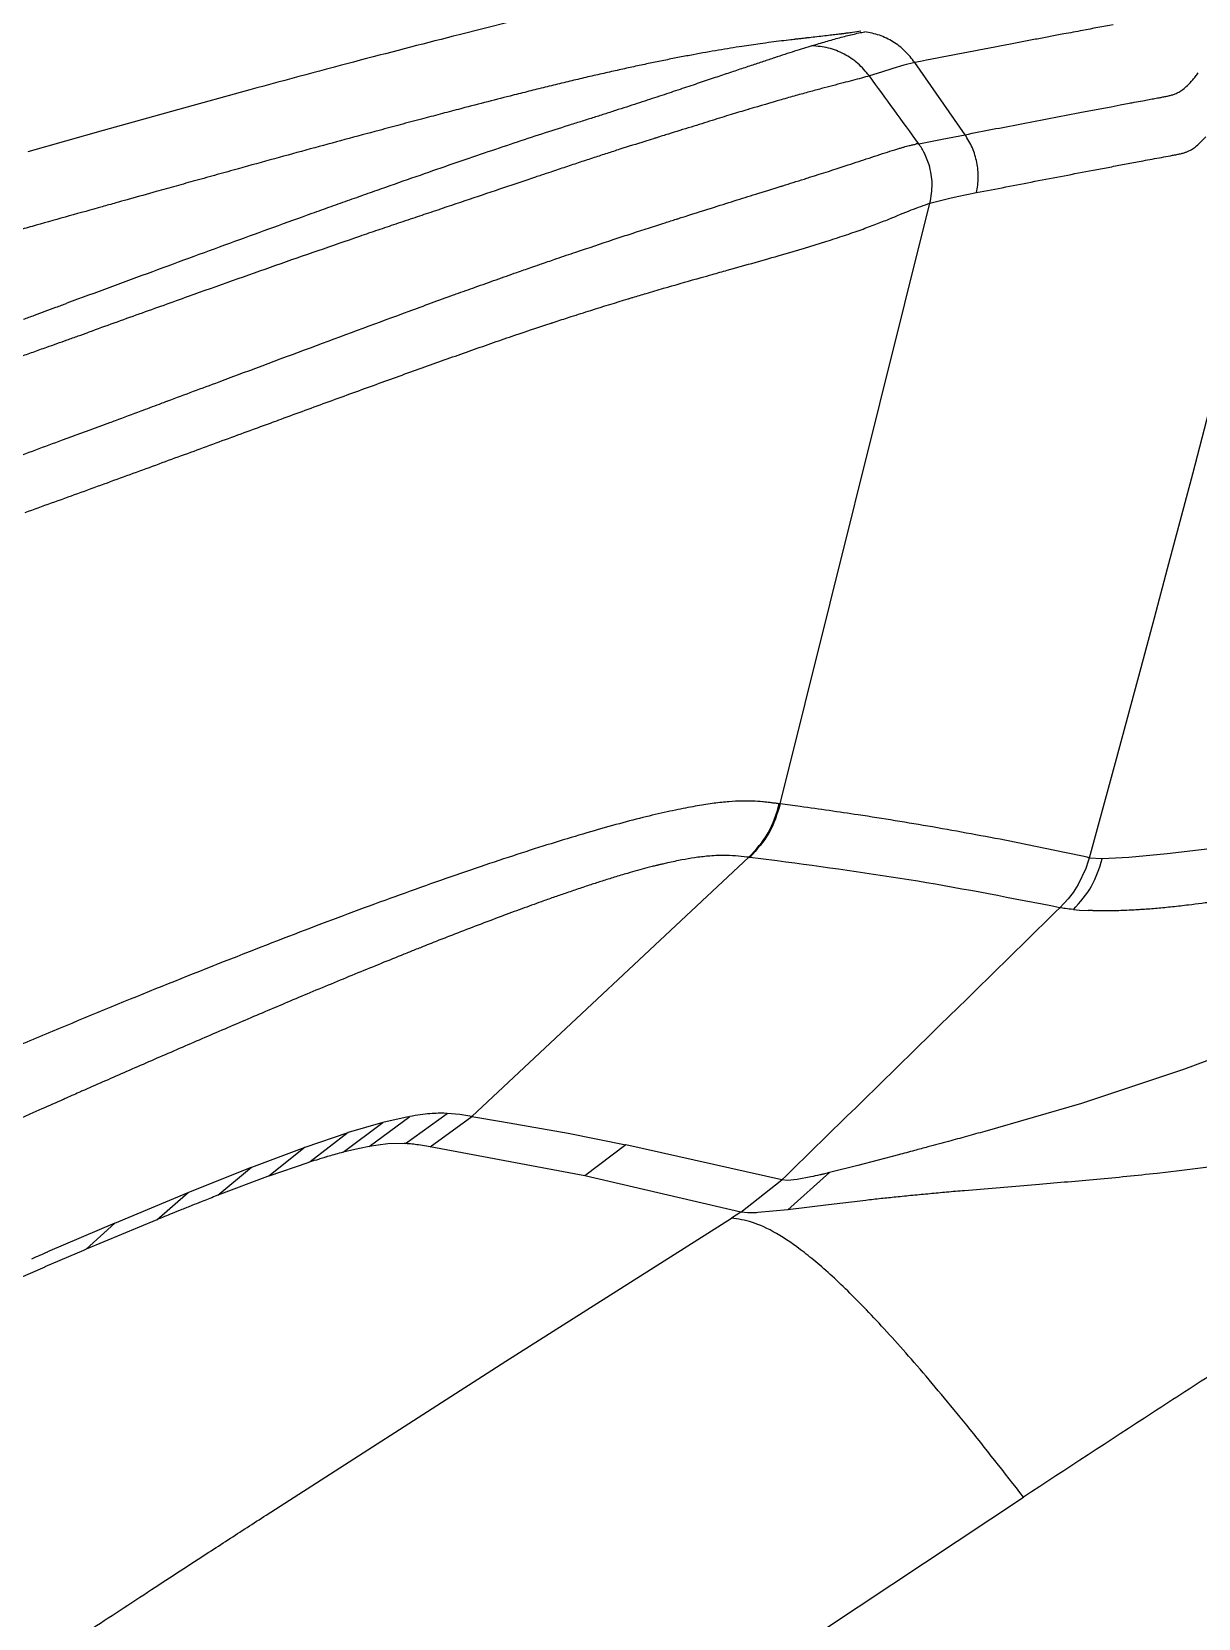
# Model space of a CAD drawing. Extents: x -51 to 27, y -13 to 136.
# Drawn here: x -34.082 to -30.973, y 38.258 to 42.485 of the extents above; entities that cross this region are included whole.
import ezdxf

# ---------------------------------------------------------------- set-up
doc = ezdxf.new("R2010")
doc.units = 0
doc.header["$MEASUREMENT"] = 0
doc.layers.add('GEOMETRY', color=2, linetype='Continuous', lineweight=25)

# ---------------------------------------------------------------- blocks, each defined once
blk = doc.blocks.new('2026 MONTERREY-BLOOM')
at = {"layer": 'GEOMETRY'}
for p, q in [((-21.0576, -41.1862), (-21.2604, -41.2373)), ((-20.1347, -41.337), (-20.1675, -41.347)), ((-20.1048, -41.3273), (-20.1347, -41.337)), ((-20.0758, -41.3184), (-20.1048, -41.3273)), ((-20.0462, -41.3115), (-20.0758, -41.3184)), ((-19.9125, -41.5037), (-20.0462, -41.3115)), ((-21.8184, -41.3841), (-22.0114, -41.4373)), ((-22.0114, -41.4373), (-22.2101, -41.4928)), ((-22.2101, -41.4928), (-22.4108, -41.5495)), ((-19.9732, -41.5157), (-19.9125, -41.5037)), ((-20.036, -41.5278), (-19.9732, -41.5157)), ((-20.0081, -41.584), (-20.0204, -41.5533)), ((-20.006, -41.6862), (-19.971, -41.6769)), ((-19.971, -41.6769), (-19.9526, -41.6726)), ((-19.9526, -41.6726), (-19.9337, -41.6685)), ((-19.9337, -41.6685), (-19.8815, -41.6582)), ((-20.4051, -43.2869), (-20.006, -41.6862)), ((-19.2264, -42.1003), (-19.3064, -42.4079)), ((-19.3064, -42.4079), (-19.3733, -42.6607)), ((-19.3733, -42.6607), (-19.4085, -42.792)), ((-19.4085, -42.792), (-19.444, -42.9244)), ((-19.4441, -42.9244), (-19.5126, -43.1778)), ((-19.5126, -43.1778), (-19.5816, -43.4316)), ((-20.4074, -43.2866), (-20.4051, -43.2869)), ((-19.2444, -43.4048), (-19.3739, -43.4199)), ((-21.2268, -44.1196), (-20.4886, -43.4292)), ((-20.4886, -43.4292), (-20.4863, -43.4295)), ((-20.4569, -43.433), (-20.4863, -43.4295)), ((-20.413, -43.4385), (-20.4569, -43.433)), ((-19.5839, -43.4397), (-19.5903, -43.4586)), ((-19.5816, -43.4316), (-19.5839, -43.4397)), ((-19.5468, -43.433), (-19.5816, -43.4316)), ((-19.4754, -43.4298), (-19.5468, -43.433)), ((-19.3739, -43.4199), (-19.4754, -43.4298)), ((-19.5903, -43.4586), (-19.611, -43.502)), ((-19.6374, -43.5396), (-19.6596, -43.5634)), ((-19.6244, -43.5227), (-19.6374, -43.5396)), ((-19.611, -43.502), (-19.6244, -43.5227)), ((-19.6235, -43.5684), (-19.6069, -43.5698)), ((-19.6069, -43.5698), (-19.5845, -43.571)), ((-19.1918, -43.9431), (-19.3303, -43.9949)), ((-19.3303, -43.9949), (-19.6022, -44.0848)), ((-19.6022, -44.0848), (-19.8597, -44.1595)), ((-21.5009, -44.1997), (-21.3924, -44.1195)), ((-21.3969, -44.1203), (-21.4643, -44.1356)), ((-21.4042, -44.192), (-21.2929, -44.1118)), ((-21.3969, -44.1203), (-21.3924, -44.1195)), ((-21.338, -44.2004), (-21.2266, -44.1197)), ((-21.2932, -44.1115), (-21.2965, -44.1114)), ((-21.2591, -44.1145), (-21.2929, -44.1118)), ((-21.2266, -44.1197), (-21.2591, -44.1145)), ((-21.2268, -44.1196), (-21.1477, -44.1328)), ((-21.1477, -44.1328), (-20.9706, -44.1646)), ((-21.6716, -44.2016), (-21.5564, -44.1623)), ((-21.5562, -44.1625), (-21.6581, -44.2409)), ((-21.5702, -44.2152), (-21.4643, -44.1356)), ((-21.4643, -44.1356), (-21.5562, -44.1625)), ((-20.9706, -44.1646), (-20.8167, -44.1949)), ((-21.8137, -44.2549), (-21.6716, -44.2016)), ((-21.6716, -44.2016), (-21.7684, -44.2786)), ((-21.5702, -44.2152), (-21.5754, -44.2166)), ((-21.5387, -44.2075), (-21.5702, -44.2152)), ((-21.5053, -44.2005), (-21.5387, -44.2075)), ((-21.5009, -44.1997), (-21.5053, -44.2005)), ((-21.4769, -44.1959), (-21.5009, -44.1997)), ((-21.4506, -44.193), (-21.4769, -44.1959)), ((-21.4074, -44.1919), (-21.4506, -44.193)), ((-21.4042, -44.1921), (-21.4074, -44.1919)), ((-21.3536, -44.1978), (-21.3696, -44.1954)), ((-21.338, -44.2004), (-21.3536, -44.1978)), ((-20.9261, -44.2783), (-21.338, -44.2004)), ((-20.8167, -44.1949), (-20.9261, -44.2783)), ((-20.4009, -44.2889), (-20.8167, -44.1949)), ((-21.9829, -44.3222), (-21.8214, -44.2575)), ((-21.9038, -44.3297), (-21.8139, -44.2547)), ((-21.8214, -44.2575), (-21.8139, -44.2547)), ((-21.6641, -44.2429), (-21.7684, -44.2786)), ((-21.6581, -44.241), (-21.6641, -44.2429)), ((-20.1978, -44.2503), (-20.2735, -44.2694)), ((-20.0898, -44.222), (-20.1978, -44.2503)), ((-19.2497, -44.253), (-19.3417, -44.2648)), ((-21.7716, -44.2797), (-21.9039, -44.3295)), ((-21.7684, -44.2786), (-21.7716, -44.2797)), ((-20.5096, -44.3746), (-20.9261, -44.2783)), ((-20.5096, -44.3746), (-20.4009, -44.2889)), ((-20.3855, -44.29), (-20.401, -44.2889)), ((-20.3601, -44.2873), (-20.3855, -44.29)), ((-20.3848, -44.3682), (-20.2735, -44.2694)), ((-20.3233, -44.2806), (-20.3601, -44.2873)), ((-19.7143, -44.3008), (-19.9136, -44.3174)), ((-19.3417, -44.2648), (-19.4006, -44.2715)), ((-22.1787, -44.4039), (-21.9829, -44.3222)), ((-22.0665, -44.3947), (-21.9829, -44.3222)), ((-21.9038, -44.3297), (-21.911, -44.3324)), ((-20.1772, -44.3433), (-20.2762, -44.3549)), ((-20.5096, -44.3746), (-20.5352, -44.3907)), ((-20.4916, -44.3766), (-20.5096, -44.3746)), ((-20.3848, -44.3682), (-20.4649, -44.376)), ((-20.2762, -44.3549), (-20.3848, -44.3682)), ((-22.179, -44.4036), (-22.3576, -44.4802)), ((-22.0665, -44.3947), (-22.2551, -44.4735)), ((-22.2551, -44.4735), (-22.1787, -44.4039)), ((-21.1368, -44.7715), (-20.5352, -44.3907)), ((-22.2623, -44.4767), (-22.3649, -44.5207)), ((-22.2551, -44.4736), (-22.2623, -44.4767)), ((-22.3649, -44.5208), (-22.47, -44.5664)), ((-21.7751, -45.1817), (-21.1368, -44.7715)), ((-20.2844, -45.4842), (-19.7564, -45.1339))]:
    blk.add_line(p, q, dxfattribs=at)
at = {"layer": 'GEOMETRY', "flags": 128}
for points in [[(-20.0148, -41.3053), (-20.0307, -41.3084), (-20.0462, -41.3115)], [(-19.5233, -41.4291), (-19.4989, -41.4245), (-19.4745, -41.4199)], [(-19.4387, -41.4132), (-19.4257, -41.4108), (-19.4136, -41.4086)], [(-19.9125, -41.5037), (-19.9031, -41.5019), (-19.8935, -41.5)], [(-20.4886, -43.4292), (-20.4913, -43.4289), (-20.4941, -43.4286)]]:
    blk.add_lwpolyline(points, dxfattribs=at)
at = {"layer": 'GEOMETRY'}
for points, knots in [([(-19.8033, -75.3764), (-20.5726, -75.3487), (-22.1071, -75.2936), (-24.4102, -75.1858), (-26.4521, -75.0692), (-28.236, -74.9394), (-29.4096, -74.8337), (-30.2308, -74.7488), (-30.6969, -74.6957), (-31.1616, -74.645), (-31.6218, -74.5543), (-32.0883, -74.4187), (-32.5518, -74.2366), (-33.0066, -74.006), (-33.4377, -73.7331), (-33.8408, -73.4206), (-34.2125, -73.0713), (-34.5493, -72.6882), (-34.8482, -72.2749), (-35.1066, -71.8351), (-35.3065, -71.4059), (-35.4568, -70.9961), (-35.566, -70.6114), (-35.6464, -70.2238), (-35.6951, -69.8245), (-35.7408, -69.4226), (-35.8384, -68.5165), (-35.959, -67.1829), (-36.0842, -65.4161), (-36.1971, -63.4626), (-36.3013, -61.258), (-36.3943, -58.796), (-36.4684, -56.328), (-36.5267, -53.8502), (-36.5772, -51.0384), (-36.6156, -47.8954), (-36.6375, -44.5611), (-36.6425, -42.225), (-36.643, -40.8865), (-36.6431, -40.4064), (-36.643, -39.9263), (-36.6428, -39.4525), (-36.6428, -39.1387), (-36.6427, -38.9849)], [0, 0, 0, 0, 0.0467709, 0.0932958, 0.1400933, 0.1710351, 0.2019709, 0.2116866, 0.2211975, 0.2304811, 0.2400742, 0.2496538, 0.2599664, 0.2702825, 0.2805986, 0.2909143, 0.3012298, 0.311545, 0.3218607, 0.3321766, 0.3424925, 0.3505825, 0.3586781, 0.3667695, 0.3746051, 0.3831066, 0.3913525, 0.429977, 0.4644608, 0.4989699, 0.5488683, 0.598565, 0.6486664, 0.6988989, 0.7491594, 0.8195402, 0.8898842, 0.9517621, 0.9614858, 0.9712096, 0.9809334, 0.9906576, 1, 1, 1, 1]), ([(-19.5172, -41.2107), (-19.5447, -41.2158), (-19.5889, -41.224), (-19.6329, -41.2323), (-19.6495, -41.2354)], [0, 0, 0, 0, 0.62276, 1, 1, 1, 1]), ([(-21.2604, -41.2373), (-21.3468, -41.2594), (-21.5229, -41.3045), (-21.7187, -41.3573), (-21.8184, -41.3841)], [0, 0, 0, 0, 0.490716, 1, 1, 1, 1]), ([(-20.4019, -41.254), (-20.4109, -41.2552), (-20.429, -41.2574), (-20.4488, -41.2601), (-20.4587, -41.2615)], [0, 0, 0, 0, 0.501789, 1, 1, 1, 1]), ([(-20.3532, -41.2483), (-20.3571, -41.2487), (-20.3622, -41.2493), (-20.3702, -41.2502), (-20.3823, -41.2517), (-20.3935, -41.253), (-20.4019, -41.254)], [0, 0, 0, 0, 0.2499995, 0.3380423, 0.5000011, 1, 1, 1, 1]), ([(-20.3124, -41.2436), (-20.3188, -41.2443), (-20.3265, -41.2452), (-20.3368, -41.2464), (-20.3438, -41.2472), (-20.3496, -41.2478), (-20.3532, -41.2483)], [0, 0, 0, 0, 0.499996, 0.589706, 0.749999, 1, 1, 1, 1]), ([(-20.3209, -41.2668), (-20.3083, -41.2629), (-20.2829, -41.2551), (-20.2591, -41.2487), (-20.2472, -41.2454)], [0, 0, 0, 0, 0.4988703, 1, 1, 1, 1]), ([(-20.2719, -41.2389), (-20.2782, -41.2397), (-20.2908, -41.2411), (-20.3052, -41.2428), (-20.3124, -41.2436)], [0, 0, 0, 0, 0.5, 1, 1, 1, 1]), ([(-20.2414, -41.2353), (-20.2417, -41.2354), (-20.2464, -41.2359), (-20.256, -41.2371), (-20.2665, -41.2383), (-20.2719, -41.2389)], [0, 0, 0, 0, 0.0312383, 0.5000002, 1, 1, 1, 1]), ([(-20.2472, -41.2454), (-20.2412, -41.2437), (-20.2295, -41.2405), (-20.2179, -41.2378), (-20.2124, -41.2365)], [0, 0, 0, 0, 0.521408, 1, 1, 1, 1]), ([(-20.1903, -41.2279), (-20.1972, -41.2291), (-20.2075, -41.2309), (-20.2246, -41.2331), (-20.2346, -41.2344), (-20.2397, -41.2351), (-20.2414, -41.2353)], [0, 0, 0, 0, 0.49999, 0.749995, 0.913994, 1, 1, 1, 1]), ([(-20.2124, -41.2365), (-20.2068, -41.2352), (-20.1955, -41.2326), (-20.185, -41.2305), (-20.1797, -41.2294)], [0, 0, 0, 0, 0.498594, 1, 1, 1, 1]), ([(-20.0462, -41.3115), (-20.0546, -41.3008), (-20.0712, -41.2796), (-20.1038, -41.2553), (-20.1402, -41.2372), (-20.1666, -41.232), (-20.1797, -41.2294)], [0, 0, 0, 0, 0.250036, 0.500001, 0.749966, 1, 1, 1, 1]), ([(-19.7206, -41.2488), (-19.7324, -41.251), (-19.756, -41.2555), (-19.7796, -41.26), (-19.7914, -41.2622)], [0, 0, 0, 0, 0.4999958, 1, 1, 1, 1]), ([(-19.6495, -41.2354), (-19.6614, -41.2376), (-19.6851, -41.2421), (-19.7087, -41.2465), (-19.7206, -41.2488)], [0, 0, 0, 0, 0.499994, 1, 1, 1, 1]), ([(-20.6373, -41.2907), (-20.6492, -41.2929), (-20.6729, -41.2974), (-20.6977, -41.3023), (-20.7102, -41.3048)], [0, 0, 0, 0, 0.4999125, 1, 1, 1, 1]), ([(-20.507, -41.2685), (-20.5274, -41.2717), (-20.5682, -41.2781), (-20.6143, -41.2865), (-20.6373, -41.2907)], [0, 0, 0, 0, 0.500018, 1, 1, 1, 1]), ([(-20.4587, -41.2615), (-20.4665, -41.2626), (-20.4821, -41.2648), (-20.4987, -41.2673), (-20.507, -41.2685)], [0, 0, 0, 0, 0.499773, 1, 1, 1, 1]), ([(-20.4204, -41.299), (-20.4302, -41.3022), (-20.4499, -41.3087), (-20.4716, -41.3159), (-20.4825, -41.3195)], [0, 0, 0, 0, 0.497574, 1, 1, 1, 1]), ([(-20.367, -41.2815), (-20.3754, -41.2843), (-20.3924, -41.2898), (-20.411, -41.2959), (-20.4204, -41.299)], [0, 0, 0, 0, 0.496976, 1, 1, 1, 1]), ([(-20.3209, -41.2667), (-20.3282, -41.2691), (-20.3428, -41.2737), (-20.3589, -41.2789), (-20.367, -41.2815)], [0, 0, 0, 0, 0.4960465, 1, 1, 1, 1]), ([(-20.1675, -41.347), (-20.1772, -41.3354), (-20.1965, -41.3124), (-20.2343, -41.2875), (-20.2763, -41.2707), (-20.306, -41.2681), (-20.3209, -41.2667)], [0, 0, 0, 0, 0.249995, 0.500001, 0.749999, 1, 1, 1, 1]), ([(-19.7914, -41.2622), (-19.8287, -41.2694), (-19.9035, -41.2837), (-19.9777, -41.2981), (-20.0148, -41.3053)], [0, 0, 0, 0, 0.500016, 1, 1, 1, 1]), ([(-20.865, -41.338), (-20.8789, -41.3411), (-20.9067, -41.3474), (-20.9354, -41.3542), (-20.9497, -41.3576)], [0, 0, 0, 0, 0.500053, 1, 1, 1, 1]), ([(-20.7855, -41.3205), (-20.7985, -41.3233), (-20.8245, -41.3289), (-20.8515, -41.3349), (-20.865, -41.338)], [0, 0, 0, 0, 0.499996, 1, 1, 1, 1]), ([(-20.7102, -41.3048), (-20.7225, -41.3073), (-20.747, -41.3123), (-20.7727, -41.3177), (-20.7855, -41.3205)], [0, 0, 0, 0, 0.499943, 1, 1, 1, 1]), ([(-20.4825, -41.3195), (-20.4938, -41.3233), (-20.5165, -41.3309), (-20.5415, -41.3393), (-20.5541, -41.3435)], [0, 0, 0, 0, 0.4979689, 1, 1, 1, 1]), ([(-19.3056, -41.3575), (-19.3032, -41.3546), (-19.2983, -41.3489), (-19.2932, -41.3422), (-19.2907, -41.3388)], [0, 0, 0, 0, 0.50371, 1, 1, 1, 1]), ([(-21.0372, -41.3788), (-21.0516, -41.3823), (-21.0805, -41.3895), (-21.1101, -41.397), (-21.1249, -41.4007)], [0, 0, 0, 0, 0.499814, 1, 1, 1, 1]), ([(-20.9497, -41.3576), (-20.9641, -41.361), (-20.9928, -41.3679), (-21.0224, -41.3751), (-21.0372, -41.3788)], [0, 0, 0, 0, 0.500039, 1, 1, 1, 1]), ([(-20.6375, -41.3714), (-20.6527, -41.3765), (-20.6831, -41.3867), (-20.7167, -41.3978), (-20.7335, -41.4034)], [0, 0, 0, 0, 0.499992, 1, 1, 1, 1]), ([(-20.5541, -41.3435), (-20.5672, -41.3479), (-20.5936, -41.3567), (-20.6228, -41.3665), (-20.6375, -41.3714)], [0, 0, 0, 0, 0.497498, 1, 1, 1, 1]), ([(-20.2657, -41.3732), (-20.2754, -41.3757), (-20.2947, -41.3808), (-20.3163, -41.3866), (-20.3271, -41.3896)], [0, 0, 0, 0, 0.499847, 1, 1, 1, 1]), ([(-20.2121, -41.3592), (-20.2204, -41.3614), (-20.2372, -41.3658), (-20.2561, -41.3707), (-20.2657, -41.3732)], [0, 0, 0, 0, 0.496415, 1, 1, 1, 1]), ([(-20.1675, -41.347), (-20.1744, -41.3489), (-20.1882, -41.3529), (-20.2041, -41.3571), (-20.2121, -41.3592)], [0, 0, 0, 0, 0.495254, 1, 1, 1, 1]), ([(-20.0359, -41.5277), (-20.0579, -41.4976), (-20.1017, -41.4373), (-20.1456, -41.3771), (-20.1675, -41.347)], [0, 0, 0, 0, 0.49999, 1, 1, 1, 1]), ([(-19.3424, -41.3903), (-19.3407, -41.3892), (-19.3371, -41.3871), (-19.3335, -41.3844), (-19.3317, -41.383)], [0, 0, 0, 0, 0.500231, 1, 1, 1, 1]), ([(-19.3317, -41.383), (-19.3277, -41.3797), (-19.3195, -41.3729), (-19.3103, -41.3627), (-19.3056, -41.3575)], [0, 0, 0, 0, 0.489705, 1, 1, 1, 1]), ([(-20.7335, -41.4034), (-20.7509, -41.4091), (-20.7858, -41.4206), (-20.8244, -41.4331), (-20.8438, -41.4394)], [0, 0, 0, 0, 0.497775, 1, 1, 1, 1]), ([(-20.4028, -41.4107), (-20.4303, -41.4187), (-20.4586, -41.427), (-20.5045, -41.4407), (-20.5362, -41.45), (-20.5694, -41.4605), (-20.5864, -41.4658)], [0, 0, 0, 0, 0.499987, 0.513428, 0.749992, 1, 1, 1, 1]), ([(-20.3271, -41.3896), (-20.339, -41.3928), (-20.3628, -41.3994), (-20.3894, -41.4069), (-20.4028, -41.4107)], [0, 0, 0, 0, 0.499757, 1, 1, 1, 1]), ([(-19.4745, -41.4199), (-19.4701, -41.4191), (-19.4582, -41.4168), (-19.4462, -41.4146), (-19.4387, -41.4132)], [0, 0, 0, 0, 0.372111, 1, 1, 1, 1]), ([(-19.4136, -41.4086), (-19.4088, -41.4077), (-19.401, -41.4063), (-19.3931, -41.4048), (-19.3901, -41.4043)], [0, 0, 0, 0, 0.606537, 1, 1, 1, 1]), ([(-19.3901, -41.4043), (-19.3883, -41.404), (-19.3849, -41.4033), (-19.3814, -41.4026), (-19.3797, -41.4023)], [0, 0, 0, 0, 0.499356, 1, 1, 1, 1]), ([(-19.3797, -41.4023), (-19.378, -41.402), (-19.3749, -41.4013), (-19.3717, -41.4006), (-19.3701, -41.4002)], [0, 0, 0, 0, 0.511695, 1, 1, 1, 1]), ([(-19.3701, -41.4002), (-19.3686, -41.3998), (-19.3656, -41.3991), (-19.3626, -41.3983), (-19.3611, -41.3979)], [0, 0, 0, 0, 0.516804, 1, 1, 1, 1]), ([(-19.3611, -41.3979), (-19.3596, -41.3974), (-19.3567, -41.3965), (-19.3536, -41.3954), (-19.3521, -41.3949)], [0, 0, 0, 0, 0.512099, 1, 1, 1, 1]), ([(-19.3521, -41.3949), (-19.3505, -41.3941), (-19.3474, -41.3927), (-19.3441, -41.3911), (-19.3424, -41.3903)], [0, 0, 0, 0, 0.5107199, 1, 1, 1, 1]), ([(-21.3616, -41.4622), (-21.3802, -41.4672), (-21.4174, -41.4771), (-21.4554, -41.4872), (-21.4744, -41.4923)], [0, 0, 0, 0, 0.500194, 1, 1, 1, 1]), ([(-21.2627, -41.4362), (-21.279, -41.4405), (-21.3116, -41.449), (-21.3449, -41.4578), (-21.3616, -41.4622)], [0, 0, 0, 0, 0.5001, 1, 1, 1, 1]), ([(-20.905, -41.459), (-20.9156, -41.4623), (-20.9369, -41.469), (-20.9593, -41.4761), (-20.9706, -41.4796)], [0, 0, 0, 0, 0.4978058, 1, 1, 1, 1]), ([(-20.8438, -41.4394), (-20.8538, -41.4426), (-20.8737, -41.449), (-20.8946, -41.4556), (-20.905, -41.459)], [0, 0, 0, 0, 0.500098, 1, 1, 1, 1]), ([(-20.5864, -41.4658), (-20.6049, -41.4716), (-20.6418, -41.483), (-20.6828, -41.4958), (-20.7032, -41.5022)], [0, 0, 0, 0, 0.500006, 1, 1, 1, 1]), ([(-19.8935, -41.5), (-19.8451, -41.4906), (-19.7484, -41.4718), (-19.6507, -41.4532), (-19.6018, -41.4439)], [0, 0, 0, 0, 0.499972, 1, 1, 1, 1]), ([(-19.6018, -41.4439), (-19.5888, -41.4414), (-19.5626, -41.4365), (-19.5364, -41.4316), (-19.5233, -41.4291)], [0, 0, 0, 0, 0.500009, 1, 1, 1, 1]), ([(-21.4744, -41.4923), (-21.5046, -41.5004), (-21.5648, -41.5165), (-21.6266, -41.5333), (-21.6575, -41.5417)], [0, 0, 0, 0, 0.5, 1, 1, 1, 1]), ([(-20.9706, -41.4796), (-20.9937, -41.4869), (-21.0399, -41.5016), (-21.0903, -41.5183), (-21.1155, -41.5266)], [0, 0, 0, 0, 0.499467, 1, 1, 1, 1]), ([(-20.7032, -41.5022), (-20.7135, -41.5053), (-20.724, -41.5085), (-20.7374, -41.5127), (-20.7479, -41.516), (-20.7795, -41.5259), (-20.8101, -41.5356), (-20.8327, -41.5427)], [0, 0, 0, 0, 0.250016, 0.257142, 0.319874, 0.500014, 1, 1, 1, 1]), ([(-19.8815, -41.6582), (-19.8795, -41.6448), (-19.8754, -41.6181), (-19.8798, -41.5775), (-19.8913, -41.5383), (-19.9054, -41.5153), (-19.9125, -41.5037)], [0, 0, 0, 0, 0.250038, 0.499997, 0.749965, 1, 1, 1, 1]), ([(-19.3208, -41.5493), (-19.3137, -41.5459), (-19.2983, -41.5384), (-19.2804, -41.5193), (-19.2708, -41.509)], [0, 0, 0, 0, 0.458366, 1, 1, 1, 1]), ([(-21.6575, -41.5417), (-21.6892, -41.5504), (-21.7524, -41.5677), (-21.817, -41.5856), (-21.8493, -41.5945)], [0, 0, 0, 0, 0.499999, 1, 1, 1, 1]), ([(-21.1155, -41.5266), (-21.1414, -41.5353), (-21.1932, -41.5527), (-21.2493, -41.572), (-21.2773, -41.5816)], [0, 0, 0, 0, 0.5001881, 1, 1, 1, 1]), ([(-20.8327, -41.5427), (-20.8438, -41.5463), (-20.8661, -41.5534), (-20.8895, -41.561), (-20.9011, -41.5648)], [0, 0, 0, 0, 0.499915, 1, 1, 1, 1]), ([(-20.1463, -41.5588), (-20.1371, -41.5557), (-20.1185, -41.5496), (-20.102, -41.5446), (-20.0938, -41.5421)], [0, 0, 0, 0, 0.498713, 1, 1, 1, 1]), ([(-20.0938, -41.5421), (-20.0907, -41.5412), (-20.0844, -41.5393), (-20.0783, -41.5375), (-20.0753, -41.5366)], [0, 0, 0, 0, 0.499777, 1, 1, 1, 1]), ([(-20.0753, -41.5366), (-20.0729, -41.5359), (-20.068, -41.5346), (-20.0633, -41.5333), (-20.0609, -41.5327)], [0, 0, 0, 0, 0.5004812, 1, 1, 1, 1]), ([(-20.0609, -41.5327), (-20.0578, -41.5319), (-20.0515, -41.5304), (-20.0454, -41.5291), (-20.0423, -41.5285)], [0, 0, 0, 0, 0.501142, 1, 1, 1, 1]), ([(-20.036, -41.5277), (-20.037, -41.5279), (-20.0391, -41.5281), (-20.0413, -41.5283), (-20.0423, -41.5285)], [0, 0, 0, 0, 0.49985, 1, 1, 1, 1]), ([(-19.3592, -41.5587), (-19.3555, -41.558), (-19.3485, -41.5567), (-19.3414, -41.5551), (-19.338, -41.5543)], [0, 0, 0, 0, 0.523353, 1, 1, 1, 1]), ([(-19.338, -41.5543), (-19.3364, -41.5539), (-19.3333, -41.5532), (-19.3302, -41.5523), (-19.3286, -41.5519)], [0, 0, 0, 0, 0.506328, 1, 1, 1, 1]), ([(-19.3286, -41.5519), (-19.3274, -41.5515), (-19.3248, -41.5507), (-19.3221, -41.5498), (-19.3208, -41.5493)], [0, 0, 0, 0, 0.4962646, 1, 1, 1, 1]), ([(-21.8493, -41.5945), (-21.8681, -41.5997), (-21.9059, -41.6102), (-21.944, -41.6208), (-21.963, -41.6261)], [0, 0, 0, 0, 0.5000126, 1, 1, 1, 1]), ([(-21.2773, -41.5816), (-21.3062, -41.5916), (-21.3639, -41.6116), (-21.4259, -41.6333), (-21.4568, -41.6442)], [0, 0, 0, 0, 0.500477, 1, 1, 1, 1]), ([(-20.977, -41.59), (-20.9902, -41.5943), (-21.0115, -41.6014), (-21.0385, -41.6105), (-21.0795, -41.6243), (-21.1136, -41.6358), (-21.1423, -41.6455)], [0, 0, 0, 0, 0.250005, 0.406466, 0.500013, 1, 1, 1, 1]), ([(-20.9011, -41.5648), (-20.9135, -41.5689), (-20.9382, -41.577), (-20.9641, -41.5856), (-20.977, -41.5899)], [0, 0, 0, 0, 0.499584, 1, 1, 1, 1]), ([(-20.3407, -41.6218), (-20.336, -41.6203), (-20.2957, -41.6074), (-20.2377, -41.5891), (-20.1818, -41.5703), (-20.1559, -41.5619), (-20.1463, -41.5588)], [0, 0, 0, 0, 0.057828, 0.499983, 0.814232, 1, 1, 1, 1]), ([(-20.006, -41.6862), (-20.0029, -41.6692), (-19.9967, -41.6352), (-20.0043, -41.6011), (-20.0081, -41.584)], [0, 0, 0, 0, 0.499483, 1, 1, 1, 1]), ([(-19.5709, -41.5983), (-19.5577, -41.5958), (-19.5315, -41.5908), (-19.5053, -41.5859), (-19.4924, -41.5835)], [0, 0, 0, 0, 0.506244, 1, 1, 1, 1]), ([(-19.4924, -41.5835), (-19.4859, -41.5823), (-19.473, -41.5799), (-19.4599, -41.5775), (-19.4533, -41.5762)], [0, 0, 0, 0, 0.493544, 1, 1, 1, 1]), ([(-19.4533, -41.5762), (-19.4462, -41.5748), (-19.431, -41.5718), (-19.4157, -41.569), (-19.4077, -41.5675)], [0, 0, 0, 0, 0.471971, 1, 1, 1, 1]), ([(-19.4077, -41.5675), (-19.3994, -41.566), (-19.3832, -41.5631), (-19.367, -41.5602), (-19.3592, -41.5587)], [0, 0, 0, 0, 0.516658, 1, 1, 1, 1]), ([(-21.963, -41.6261), (-21.9805, -41.6309), (-22.0153, -41.6406), (-22.0504, -41.6504), (-22.068, -41.6553)], [0, 0, 0, 0, 0.49997, 1, 1, 1, 1]), ([(-20.4704, -41.6621), (-20.4471, -41.6549), (-20.4237, -41.6477), (-20.4017, -41.6409), (-20.4002, -41.6404), (-20.3895, -41.637), (-20.369, -41.6305), (-20.3506, -41.6248), (-20.3407, -41.6218)], [0, 0, 0, 0, 0.49999, 0.501144, 0.509935, 0.53409, 0.749994, 1, 1, 1, 1]), ([(-19.8815, -41.6582), (-19.8298, -41.6481), (-19.7268, -41.628), (-19.6227, -41.6082), (-19.5709, -41.5983)], [0, 0, 0, 0, 0.502573, 1, 1, 1, 1]), ([(-22.068, -41.6553), (-22.092, -41.662), (-22.1161, -41.6687), (-22.142, -41.676), (-22.154, -41.6793), (-22.1779, -41.686), (-22.2002, -41.6923), (-22.2123, -41.6957)], [0, 0, 0, 0, 0.5, 0.504493, 0.537062, 0.75, 1, 1, 1, 1]), ([(-21.5532, -41.6781), (-21.5698, -41.684), (-21.603, -41.6958), (-21.6367, -41.7079), (-21.6536, -41.7139)], [0, 0, 0, 0, 0.501699, 1, 1, 1, 1]), ([(-21.4568, -41.6442), (-21.4726, -41.6497), (-21.5042, -41.6608), (-21.5368, -41.6724), (-21.5532, -41.6781)], [0, 0, 0, 0, 0.497322, 1, 1, 1, 1]), ([(-21.1423, -41.6455), (-21.1724, -41.6556), (-21.2326, -41.676), (-21.2976, -41.6977), (-21.3301, -41.7086)], [0, 0, 0, 0, 0.5, 1, 1, 1, 1]), ([(-20.5884, -41.6992), (-20.5677, -41.6927), (-20.5264, -41.6796), (-20.4891, -41.6679), (-20.4704, -41.6621)], [0, 0, 0, 0, 0.500007, 1, 1, 1, 1]), ([(-22.2123, -41.6957), (-22.2416, -41.7039), (-22.3001, -41.7203), (-22.3589, -41.7368), (-22.3883, -41.7451)], [0, 0, 0, 0, 0.500008, 1, 1, 1, 1]), ([(-21.6536, -41.7139), (-21.7216, -41.7385), (-21.8589, -41.7881), (-22.0047, -41.8418), (-22.0783, -41.8689)], [0, 0, 0, 0, 0.495305, 1, 1, 1, 1]), ([(-21.3301, -41.7086), (-21.3464, -41.7141), (-21.3791, -41.7249), (-21.4128, -41.7363), (-21.4296, -41.742)], [0, 0, 0, 0, 0.497498, 1, 1, 1, 1]), ([(-20.7564, -41.7528), (-20.7415, -41.7479), (-20.7162, -41.7397), (-20.689, -41.7311), (-20.6748, -41.7266), (-20.6425, -41.7163), (-20.6148, -41.7076), (-20.5884, -41.6992)], [0, 0, 0, 0, 0.250005, 0.424864, 0.474923, 0.500014, 1, 1, 1, 1]), ([(-20.1152, -41.7286), (-20.0948, -41.72), (-20.0538, -41.7028), (-20.0219, -41.6918), (-20.006, -41.6862)], [0, 0, 0, 0, 0.499994, 1, 1, 1, 1]), ([(-22.3883, -41.7451), (-22.4024, -41.7491), (-22.4306, -41.757), (-22.4587, -41.765), (-22.4727, -41.769)], [0, 0, 0, 0, 0.500908, 1, 1, 1, 1]), ([(-21.4296, -41.742), (-21.4457, -41.7474), (-21.4776, -41.7581), (-21.5101, -41.7692), (-21.5263, -41.7748)], [0, 0, 0, 0, 0.502376, 1, 1, 1, 1]), ([(-20.9497, -41.8166), (-20.916, -41.8053), (-20.8805, -41.7933), (-20.8322, -41.7774), (-20.8006, -41.7669), (-20.7717, -41.7577), (-20.7564, -41.7528)], [0, 0, 0, 0, 0.499986, 0.526617, 0.749994, 1, 1, 1, 1]), ([(-20.2837, -41.7886), (-20.2666, -41.7831), (-20.2324, -41.7721), (-20.2037, -41.762), (-20.1894, -41.7569)], [0, 0, 0, 0, 0.499759, 1, 1, 1, 1]), ([(-20.1894, -41.7569), (-20.1759, -41.752), (-20.149, -41.7421), (-20.1265, -41.7331), (-20.1152, -41.7286)], [0, 0, 0, 0, 0.499812, 1, 1, 1, 1]), ([(-21.5263, -41.7748), (-21.6001, -41.8003), (-21.7476, -41.8513), (-21.9044, -41.9071), (-21.9828, -41.935)], [0, 0, 0, 0, 0.499993, 1, 1, 1, 1]), ([(-20.5461, -41.8648), (-20.4959, -41.8508), (-20.3953, -41.8227), (-20.3209, -41.8), (-20.2837, -41.7886)], [0, 0, 0, 0, 0.499743, 1, 1, 1, 1]), ([(-21.1618, -41.8901), (-21.1434, -41.8836), (-21.1125, -41.8726), (-21.0785, -41.8608), (-21.0607, -41.8547), (-21.0546, -41.8525), (-21.0477, -41.8501), (-21.0301, -41.844), (-20.9958, -41.8321), (-20.9666, -41.8223), (-20.9497, -41.8166)], [0, 0, 0, 0, 0.249999, 0.42139, 0.472294, 0.5, 0.507323, 0.570411, 0.750001, 1, 1, 1, 1]), ([(-22.0783, -41.8689), (-22.116, -41.8828), (-22.1912, -41.9105), (-22.268, -41.9388), (-22.3065, -41.9529)], [0, 0, 0, 0, 0.500144, 1, 1, 1, 1]), ([(-21.394, -41.9738), (-21.3544, -41.9593), (-21.3122, -41.9438), (-21.2541, -41.923), (-21.2158, -41.9091), (-21.1806, -41.8967), (-21.1618, -41.8901)], [0, 0, 0, 0, 0.499992, 0.53108, 0.749997, 1, 1, 1, 1]), ([(-20.716, -41.9131), (-20.6861, -41.9044), (-20.6557, -41.8957), (-20.6234, -41.8866), (-20.6093, -41.8826), (-20.5821, -41.875), (-20.5594, -41.8686), (-20.5461, -41.8648)], [0, 0, 0, 0, 0.499999, 0.507429, 0.570511, 0.750001, 1, 1, 1, 1]), ([(-21.9828, -41.935), (-22.0264, -41.9506), (-22.1137, -41.9818), (-22.2031, -42.0138), (-22.2477, -42.0298)], [0, 0, 0, 0, 0.500003, 1, 1, 1, 1]), ([(-20.9101, -41.9718), (-20.8763, -41.9613), (-20.8425, -41.9507), (-20.8098, -41.9409), (-20.8087, -41.9405), (-20.8046, -41.9393), (-20.7888, -41.9346), (-20.758, -41.9255), (-20.7313, -41.9176), (-20.716, -41.9131)], [0, 0, 0, 0, 0.499986, 0.500473, 0.504767, 0.517108, 0.564479, 0.749995, 1, 1, 1, 1]), ([(-22.4224, -41.9955), (-22.4125, -41.9919), (-22.393, -41.9848), (-22.3736, -41.9776), (-22.3641, -41.9741)], [0, 0, 0, 0, 0.507788, 1, 1, 1, 1]), ([(-22.3641, -41.9741), (-22.3545, -41.9706), (-22.3353, -41.9635), (-22.3161, -41.9565), (-22.3065, -41.9529)], [0, 0, 0, 0, 0.497293, 1, 1, 1, 1]), ([(-21.9009, -42.1623), (-21.8133, -42.1295), (-21.6382, -42.064), (-21.4754, -42.0039), (-21.394, -41.9738)], [0, 0, 0, 0, 0.500007, 1, 1, 1, 1]), ([(-21.1265, -42.043), (-21.0892, -42.0303), (-21.0519, -42.0177), (-21.0158, -42.0058), (-21.0158, -42.0058), (-21.0158, -42.0058), (-21.0158, -42.0058), (-21.0157, -42.0058), (-21.0154, -42.0057), (-21.0143, -42.0053), (-21.0099, -42.0039), (-20.9922, -41.9981), (-20.9577, -41.987), (-20.9274, -41.9773), (-20.9101, -41.9718)], [0, 0, 0, 0, 0.499988, 0.49999, 0.499994, 0.500007, 0.500057, 0.500247, 0.500994, 0.503951, 0.515716, 0.562653, 0.749995, 1, 1, 1, 1]), ([(-22.3601, -42.0699), (-22.351, -42.0666), (-22.3328, -42.0602), (-22.3147, -42.0537), (-22.3056, -42.0505)], [0, 0, 0, 0, 0.500572, 1, 1, 1, 1]), ([(-22.3056, -42.0505), (-22.2959, -42.047), (-22.2765, -42.0401), (-22.2573, -42.0332), (-22.2477, -42.0298)], [0, 0, 0, 0, 0.504042, 1, 1, 1, 1]), ([(-21.2416, -42.0831), (-21.2221, -42.0762), (-21.1832, -42.0625), (-21.1454, -42.0495), (-21.1265, -42.043)], [0, 0, 0, 0, 0.501349, 1, 1, 1, 1]), ([(-22.4319, -42.0954), (-22.4201, -42.0912), (-22.3961, -42.0827), (-22.3722, -42.0742), (-22.3601, -42.0699)], [0, 0, 0, 0, 0.493465, 1, 1, 1, 1]), ([(-21.3597, -42.125), (-21.3399, -42.118), (-21.3, -42.1037), (-21.2611, -42.09), (-21.2416, -42.0831)], [0, 0, 0, 0, 0.497222, 1, 1, 1, 1]), ([(-21.607, -42.2145), (-21.5649, -42.1992), (-21.4808, -42.1686), (-21.4001, -42.1395), (-21.3597, -42.125)], [0, 0, 0, 0, 0.500002, 1, 1, 1, 1]), ([(-22.4608, -42.3697), (-22.4131, -42.3521), (-22.3325, -42.3224), (-22.2432, -42.2897), (-22.1963, -42.2724), (-22.1589, -42.2585), (-22.1148, -42.242), (-22.0709, -42.2256), (-22.0481, -42.217), (-22.0407, -42.2142), (-21.9925, -42.1962), (-21.9463, -42.1791), (-21.9009, -42.1623)], [0, 0, 0, 0, 0.249998, 0.421931, 0.472703, 0.499999, 0.621464, 0.709901, 0.737792, 0.745857, 0.750002, 1, 1, 1, 1]), ([(-21.8671, -42.3098), (-21.845, -42.3017), (-21.8087, -42.2884), (-21.765, -42.2723), (-21.6999, -42.2485), (-21.6497, -42.2301), (-21.607, -42.2145)], [0, 0, 0, 0, 0.250011, 0.411434, 0.50001, 1, 1, 1, 1]), ([(-22.1379, -42.4089), (-22.0922, -42.3922), (-22.0007, -42.3588), (-21.9116, -42.3261), (-21.8671, -42.3098)], [0, 0, 0, 0, 0.5003159, 1, 1, 1, 1]), ([(-22.4178, -42.5103), (-22.3707, -42.4934), (-22.2764, -42.4594), (-22.1841, -42.4257), (-22.1379, -42.4089)], [0, 0, 0, 0, 0.500131, 1, 1, 1, 1]), ([(-20.5814, -43.2853), (-20.5957, -43.2873), (-20.6244, -43.2914), (-20.6595, -43.2983), (-20.677, -43.3018)], [0, 0, 0, 0, 0.499915, 1, 1, 1, 1]), ([(-20.5079, -43.2793), (-20.5187, -43.2797), (-20.5405, -43.2805), (-20.5677, -43.2837), (-20.5814, -43.2853)], [0, 0, 0, 0, 0.498594, 1, 1, 1, 1]), ([(-20.4523, -43.2812), (-20.4607, -43.2805), (-20.4774, -43.2791), (-20.4977, -43.2792), (-20.5079, -43.2793)], [0, 0, 0, 0, 0.499206, 1, 1, 1, 1]), ([(-20.429, -43.2838), (-20.4327, -43.2833), (-20.4403, -43.2824), (-20.4483, -43.2816), (-20.4523, -43.2812)], [0, 0, 0, 0, 0.498032, 1, 1, 1, 1]), ([(-20.4074, -43.2866), (-20.4109, -43.2862), (-20.418, -43.2852), (-20.4253, -43.2843), (-20.429, -43.2838)], [0, 0, 0, 0, 0.4931, 1, 1, 1, 1]), ([(-20.3516, -43.294), (-20.3606, -43.2928), (-20.3785, -43.2904), (-20.3963, -43.2881), (-20.4051, -43.2869)], [0, 0, 0, 0, 0.505731, 1, 1, 1, 1]), ([(-20.677, -43.3018), (-20.6967, -43.306), (-20.736, -43.3144), (-20.7831, -43.3264), (-20.8066, -43.3324)], [0, 0, 0, 0, 0.500955, 1, 1, 1, 1]), ([(-20.1974, -43.3161), (-20.2231, -43.3123), (-20.2746, -43.3046), (-20.3259, -43.2975), (-20.3516, -43.294)], [0, 0, 0, 0, 0.499289, 1, 1, 1, 1]), ([(-19.9987, -43.3483), (-20.0319, -43.3427), (-20.0983, -43.3314), (-20.1644, -43.3212), (-20.1974, -43.3161)], [0, 0, 0, 0, 0.500389, 1, 1, 1, 1]), ([(-20.8066, -43.3324), (-20.8307, -43.3388), (-20.879, -43.3517), (-20.9345, -43.3682), (-20.9622, -43.3764)], [0, 0, 0, 0, 0.500689, 1, 1, 1, 1]), ([(-19.5867, -43.4291), (-19.6557, -43.4144), (-19.7938, -43.385), (-19.9304, -43.3605), (-19.9987, -43.3483)], [0, 0, 0, 0, 0.4998481, 1, 1, 1, 1]), ([(-20.9622, -43.3764), (-20.9907, -43.3851), (-21.0474, -43.4024), (-21.1107, -43.4231), (-21.1423, -43.4334)], [0, 0, 0, 0, 0.500571, 1, 1, 1, 1]), ([(-21.1423, -43.4334), (-21.1756, -43.4445), (-21.2422, -43.4667), (-21.3146, -43.4921), (-21.3508, -43.5048)], [0, 0, 0, 0, 0.500928, 1, 1, 1, 1]), ([(-20.7052, -43.444), (-20.7095, -43.445), (-20.7168, -43.4467), (-20.7253, -43.4487), (-20.7298, -43.4498), (-20.7313, -43.4501), (-20.7323, -43.4504), (-20.7335, -43.4507), (-20.7381, -43.4518), (-20.7472, -43.4541), (-20.7556, -43.4563), (-20.7604, -43.4575)], [0, 0, 0, 0, 0.25, 0.418888, 0.470423, 0.5, 0.502478, 0.520428, 0.568902, 0.75, 1, 1, 1, 1]), ([(-20.6337, -43.4304), (-20.6446, -43.4322), (-20.6663, -43.4357), (-20.6922, -43.4412), (-20.7052, -43.444)], [0, 0, 0, 0, 0.497162, 1, 1, 1, 1]), ([(-20.5977, -43.4261), (-20.6034, -43.4267), (-20.6147, -43.4278), (-20.6274, -43.4296), (-20.6337, -43.4304)], [0, 0, 0, 0, 0.497962, 1, 1, 1, 1]), ([(-20.5578, -43.4242), (-20.564, -43.4243), (-20.5764, -43.4245), (-20.5906, -43.4256), (-20.5977, -43.4261)], [0, 0, 0, 0, 0.499999, 1, 1, 1, 1]), ([(-20.4941, -43.4286), (-20.5038, -43.4274), (-20.5232, -43.4251), (-20.5463, -43.4245), (-20.5578, -43.4242)], [0, 0, 0, 0, 0.500001, 1, 1, 1, 1]), ([(-19.6596, -43.5634), (-19.7863, -43.5387), (-20.0398, -43.4892), (-20.2886, -43.4554), (-20.413, -43.4385)], [0, 0, 0, 0, 0.5, 1, 1, 1, 1]), ([(-19.6235, -43.5684), (-19.6057, -43.5484), (-19.57, -43.5085), (-19.5545, -43.4582), (-19.5468, -43.433)], [0, 0, 0, 0, 0.499817, 1, 1, 1, 1]), ([(-19.5816, -43.4316), (-19.5824, -43.4309), (-19.584, -43.4296), (-19.5858, -43.4293), (-19.5867, -43.4291)], [0, 0, 0, 0, 0.5, 1, 1, 1, 1]), ([(-20.8794, -43.4924), (-20.8845, -43.494), (-20.8946, -43.4973), (-20.905, -43.5007), (-20.9102, -43.5024)], [0, 0, 0, 0, 0.4999886, 1, 1, 1, 1]), ([(-20.8475, -43.4825), (-20.8527, -43.4841), (-20.8632, -43.4873), (-20.874, -43.4907), (-20.8794, -43.4924)], [0, 0, 0, 0, 0.500003, 1, 1, 1, 1]), ([(-20.8121, -43.4719), (-20.8178, -43.4736), (-20.8294, -43.477), (-20.8414, -43.4806), (-20.8475, -43.4825)], [0, 0, 0, 0, 0.500035, 1, 1, 1, 1]), ([(-20.7604, -43.4575), (-20.7687, -43.4598), (-20.7853, -43.4642), (-20.8031, -43.4693), (-20.8121, -43.4719)], [0, 0, 0, 0, 0.500133, 1, 1, 1, 1]), ([(-21.3508, -43.5048), (-21.4226, -43.5307), (-21.5657, -43.5822), (-21.7251, -43.6438), (-21.8045, -43.6745)], [0, 0, 0, 0, 0.502033, 1, 1, 1, 1]), ([(-20.9783, -43.5252), (-20.9886, -43.5288), (-21.0092, -43.5359), (-21.0309, -43.5436), (-21.0417, -43.5475)], [0, 0, 0, 0, 0.500283, 1, 1, 1, 1]), ([(-20.9102, -43.5024), (-20.9212, -43.506), (-20.9432, -43.5132), (-20.9666, -43.5212), (-20.9783, -43.5252)], [0, 0, 0, 0, 0.499925, 1, 1, 1, 1]), ([(-21.0417, -43.5475), (-21.059, -43.5537), (-21.0935, -43.5661), (-21.1306, -43.5799), (-21.1491, -43.5868)], [0, 0, 0, 0, 0.4998734, 1, 1, 1, 1]), ([(-20.401, -44.2889), (-20.2773, -44.1681), (-20.0299, -43.9265), (-19.783, -43.6844), (-19.6596, -43.5634)], [0, 0, 0, 0, 0.499978, 1, 1, 1, 1]), ([(-19.6235, -43.5683), (-19.631, -43.5676), (-19.6459, -43.566), (-19.655, -43.5642), (-19.6596, -43.5634)], [0, 0, 0, 0, 0.499999, 1, 1, 1, 1]), ([(-19.5363, -43.572), (-19.5407, -43.5719), (-19.5451, -43.5719), (-19.5493, -43.5718), (-19.5493, -43.5718), (-19.5494, -43.5718), (-19.5497, -43.5718), (-19.5507, -43.5718), (-19.5549, -43.5718), (-19.5617, -43.5717), (-19.5682, -43.5715), (-19.5719, -43.5713), (-19.573, -43.5713), (-19.5771, -43.5711), (-19.5808, -43.571), (-19.5845, -43.5709)], [0, 0, 0, 0, 0.2499981, 0.2500417, 0.2503534, 0.2511908, 0.2543115, 0.2663356, 0.3134928, 0.4999999, 0.6801651, 0.7288825, 0.7428934, 0.7500019, 1, 1, 1, 1]), ([(-19.5175, -43.5719), (-19.5207, -43.5719), (-19.5271, -43.572), (-19.5332, -43.572), (-19.5363, -43.572)], [0, 0, 0, 0, 0.501588, 1, 1, 1, 1]), ([(-19.4752, -43.5704), (-19.4826, -43.5707), (-19.4974, -43.5714), (-19.5108, -43.5717), (-19.5175, -43.5719)], [0, 0, 0, 0, 0.503874, 1, 1, 1, 1]), ([(-19.4001, -43.5652), (-19.4133, -43.5664), (-19.4268, -43.5675), (-19.4412, -43.5684), (-19.4474, -43.5688), (-19.4593, -43.5695), (-19.4693, -43.5701), (-19.4752, -43.5704)], [0, 0, 0, 0, 0.499982, 0.508695, 0.573597, 0.749993, 1, 1, 1, 1]), ([(-19.3167, -43.5564), (-19.3312, -43.5581), (-19.3602, -43.5615), (-19.3868, -43.564), (-19.4001, -43.5652)], [0, 0, 0, 0, 0.5, 1, 1, 1, 1]), ([(-19.2453, -43.547), (-19.2576, -43.5487), (-19.282, -43.5521), (-19.3051, -43.555), (-19.3167, -43.5564)], [0, 0, 0, 0, 0.5, 1, 1, 1, 1]), ([(-21.1491, -43.5868), (-21.1692, -43.5944), (-21.2094, -43.6095), (-21.2521, -43.626), (-21.2735, -43.6343)], [0, 0, 0, 0, 0.500124, 1, 1, 1, 1]), ([(-21.3568, -43.667), (-21.3665, -43.6709), (-21.386, -43.6788), (-21.4055, -43.6865), (-21.4153, -43.6904)], [0, 0, 0, 0, 0.499074, 1, 1, 1, 1]), ([(-21.2735, -43.6343), (-21.2871, -43.6396), (-21.3144, -43.6502), (-21.3427, -43.6614), (-21.3568, -43.667)], [0, 0, 0, 0, 0.5004929, 1, 1, 1, 1]), ([(-21.8045, -43.6745), (-21.8921, -43.709), (-22.0666, -43.7776), (-22.2529, -43.8547), (-22.3458, -43.8932)], [0, 0, 0, 0, 0.501783, 1, 1, 1, 1]), ([(-21.4153, -43.6904), (-21.456, -43.7069), (-21.5369, -43.7396), (-21.6236, -43.7757), (-21.6667, -43.7937)], [0, 0, 0, 0, 0.502335, 1, 1, 1, 1]), ([(-21.6667, -43.7937), (-21.7062, -43.8103), (-21.7851, -43.8435), (-21.8677, -43.8789), (-21.909, -43.8966)], [0, 0, 0, 0, 0.500001, 1, 1, 1, 1]), ([(-22.3458, -43.8932), (-22.3909, -43.912), (-22.481, -43.9497), (-22.5729, -43.9889), (-22.6188, -44.0084)], [0, 0, 0, 0, 0.500738, 1, 1, 1, 1]), ([(-21.909, -43.8966), (-21.929, -43.9052), (-21.9689, -43.9224), (-22.0095, -43.94), (-22.0297, -43.9488)], [0, 0, 0, 0, 0.500447, 1, 1, 1, 1]), ([(-22.0297, -43.9488), (-22.0493, -43.9572), (-22.0884, -43.9742), (-22.128, -43.9916), (-22.1478, -44.0002)], [0, 0, 0, 0, 0.500722, 1, 1, 1, 1]), ([(-22.1478, -44.0002), (-22.185, -44.0165), (-22.2255, -44.0343), (-22.2725, -44.055), (-22.2887, -44.0622), (-22.3035, -44.0687), (-22.3127, -44.0728), (-22.3154, -44.074), (-22.3352, -44.0828), (-22.3545, -44.0913), (-22.3735, -44.0997)], [0, 0, 0, 0, 0.499998, 0.544181, 0.624998, 0.714516, 0.739004, 0.746188, 0.749999, 1, 1, 1, 1]), ([(-22.3735, -44.0997), (-22.5408, -44.1744), (-22.8754, -44.3237), (-23.2288, -44.4846), (-23.4055, -44.5651)], [0, 0, 0, 0, 0.499972, 1, 1, 1, 1]), ([(-21.2965, -44.1114), (-21.3097, -44.1112), (-21.3361, -44.1109), (-21.3736, -44.1167), (-21.3923, -44.1195)], [0, 0, 0, 0, 0.499181, 1, 1, 1, 1]), ([(-19.8597, -44.1595), (-19.8761, -44.164), (-19.9089, -44.1731), (-19.9596, -44.187), (-20.0056, -44.1995), (-20.05, -44.2112), (-20.0756, -44.2181), (-20.0898, -44.222)], [0, 0, 0, 0, 0.199997, 0.402897, 0.64038, 0.800006, 1, 1, 1, 1]), ([(-21.5754, -44.2166), (-21.5818, -44.2183), (-21.5937, -44.2215), (-21.607, -44.2253), (-21.6147, -44.2275), (-21.6178, -44.2285), (-21.6248, -44.2306), (-21.6383, -44.2347), (-21.6507, -44.2386), (-21.6581, -44.2409)], [0, 0, 0, 0, 0.250037, 0.469228, 0.499999, 0.530743, 0.582652, 0.749963, 1, 1, 1, 1]), ([(-21.3696, -44.1954), (-21.375, -44.1947), (-21.386, -44.1932), (-21.3981, -44.1924), (-21.4042, -44.192)], [0, 0, 0, 0, 0.5, 1, 1, 1, 1]), ([(-20.2735, -44.2694), (-20.278, -44.2704), (-20.2856, -44.2722), (-20.2937, -44.2741), (-20.2979, -44.2751), (-20.3076, -44.2773), (-20.3157, -44.279), (-20.3233, -44.2806)], [0, 0, 0, 0, 0.250006, 0.421606, 0.472469, 0.500017, 1, 1, 1, 1]), ([(-21.911, -44.3324), (-21.9234, -44.3373), (-21.944, -44.3454), (-21.9693, -44.3555), (-21.9865, -44.3623), (-22.0041, -44.3694), (-22.0306, -44.3801), (-22.053, -44.3892), (-22.0665, -44.3947)], [0, 0, 0, 0, 0.2500414, 0.4150163, 0.5000001, 0.5849643, 0.7499587, 1, 1, 1, 1]), ([(-19.9136, -44.3174), (-19.9297, -44.3188), (-19.961, -44.3215), (-20.0072, -44.3259), (-20.052, -44.3301), (-20.0955, -44.3346), (-20.1372, -44.3387), (-20.1636, -44.3417), (-20.1772, -44.3433)], [0, 0, 0, 0, 0.169641, 0.329585, 0.5, 0.670938, 0.830067, 1, 1, 1, 1]), ([(-19.7564, -45.1339), (-19.8075, -45.0686), (-19.9064, -44.9425), (-20.0401, -44.7824), (-20.1568, -44.6525), (-20.2574, -44.5517), (-20.3439, -44.4774), (-20.4181, -44.4274), (-20.4827, -44.3976), (-20.5174, -44.3931), (-20.5353, -44.3907)], [0, 0, 0, 0, 0.135007, 0.260733, 0.380434, 0.497485, 0.615178, 0.736516, 0.86408, 1, 1, 1, 1]), ([(-22.4001, -44.4987), (-22.3929, -44.4956), (-22.3787, -44.4894), (-22.3646, -44.4833), (-22.3575, -44.4802)], [0, 0, 0, 0, 0.500417, 1, 1, 1, 1]), ([(-19.0673, -44.6857), (-19.1248, -44.723), (-19.24, -44.7974), (-19.47, -44.9464), (-19.6418, -45.0589), (-19.7564, -45.1339)], [0, 0, 0, 0, 0.25, 0.5, 1, 1, 1, 1]), ([(-22.3851, -45.5798), (-22.3498, -45.5566), (-22.3043, -45.5267), (-22.2028, -45.4602), (-22.0859, -45.3837), (-21.9619, -45.303), (-21.8601, -45.2368), (-21.8091, -45.2037), (-21.7751, -45.1817)], [0, 0, 0, 0, 0.174157, 0.224379, 0.5, 0.75, 0.833336, 1, 1, 1, 1])]:
    blk.add_open_spline(points, degree=3, knots=knots, dxfattribs=at)
for points in [[(-21.1249, -41.4007), (-21.1475, -41.4065), (-21.1927, -41.418), (-21.2394, -41.4301), (-21.2627, -41.4362)], [(-20.0203, -41.5533), (-20.0227, -41.5489), (-20.0274, -41.5401), (-20.0331, -41.5319), (-20.036, -41.5277)], [(-20.4886, -43.4292), (-20.4697, -43.4086), (-20.4318, -43.3672), (-20.4155, -43.3135), (-20.4074, -43.2866)], [(-20.4051, -43.2869), (-20.4133, -43.3138), (-20.4296, -43.3675), (-20.4674, -43.4088), (-20.4863, -43.4295)], [(-19.4006, -44.2715), (-19.4277, -44.2744), (-19.4817, -44.28), (-19.5612, -44.2879), (-19.6387, -44.2943), (-19.6891, -44.2986), (-19.7143, -44.3008)], [(-20.4649, -44.376), (-20.4699, -44.3763), (-20.4799, -44.3768), (-20.4877, -44.3767), (-20.4916, -44.3766)]]:
    blk.add_open_spline(points, degree=3, dxfattribs=at)

msp = doc.modelspace()

# ---------------------------------------------------------------- block references
msp.add_blockref('2026 MONTERREY-BLOOM', (-11.682, 83.7145))

doc.saveas('drawing.dxf')
